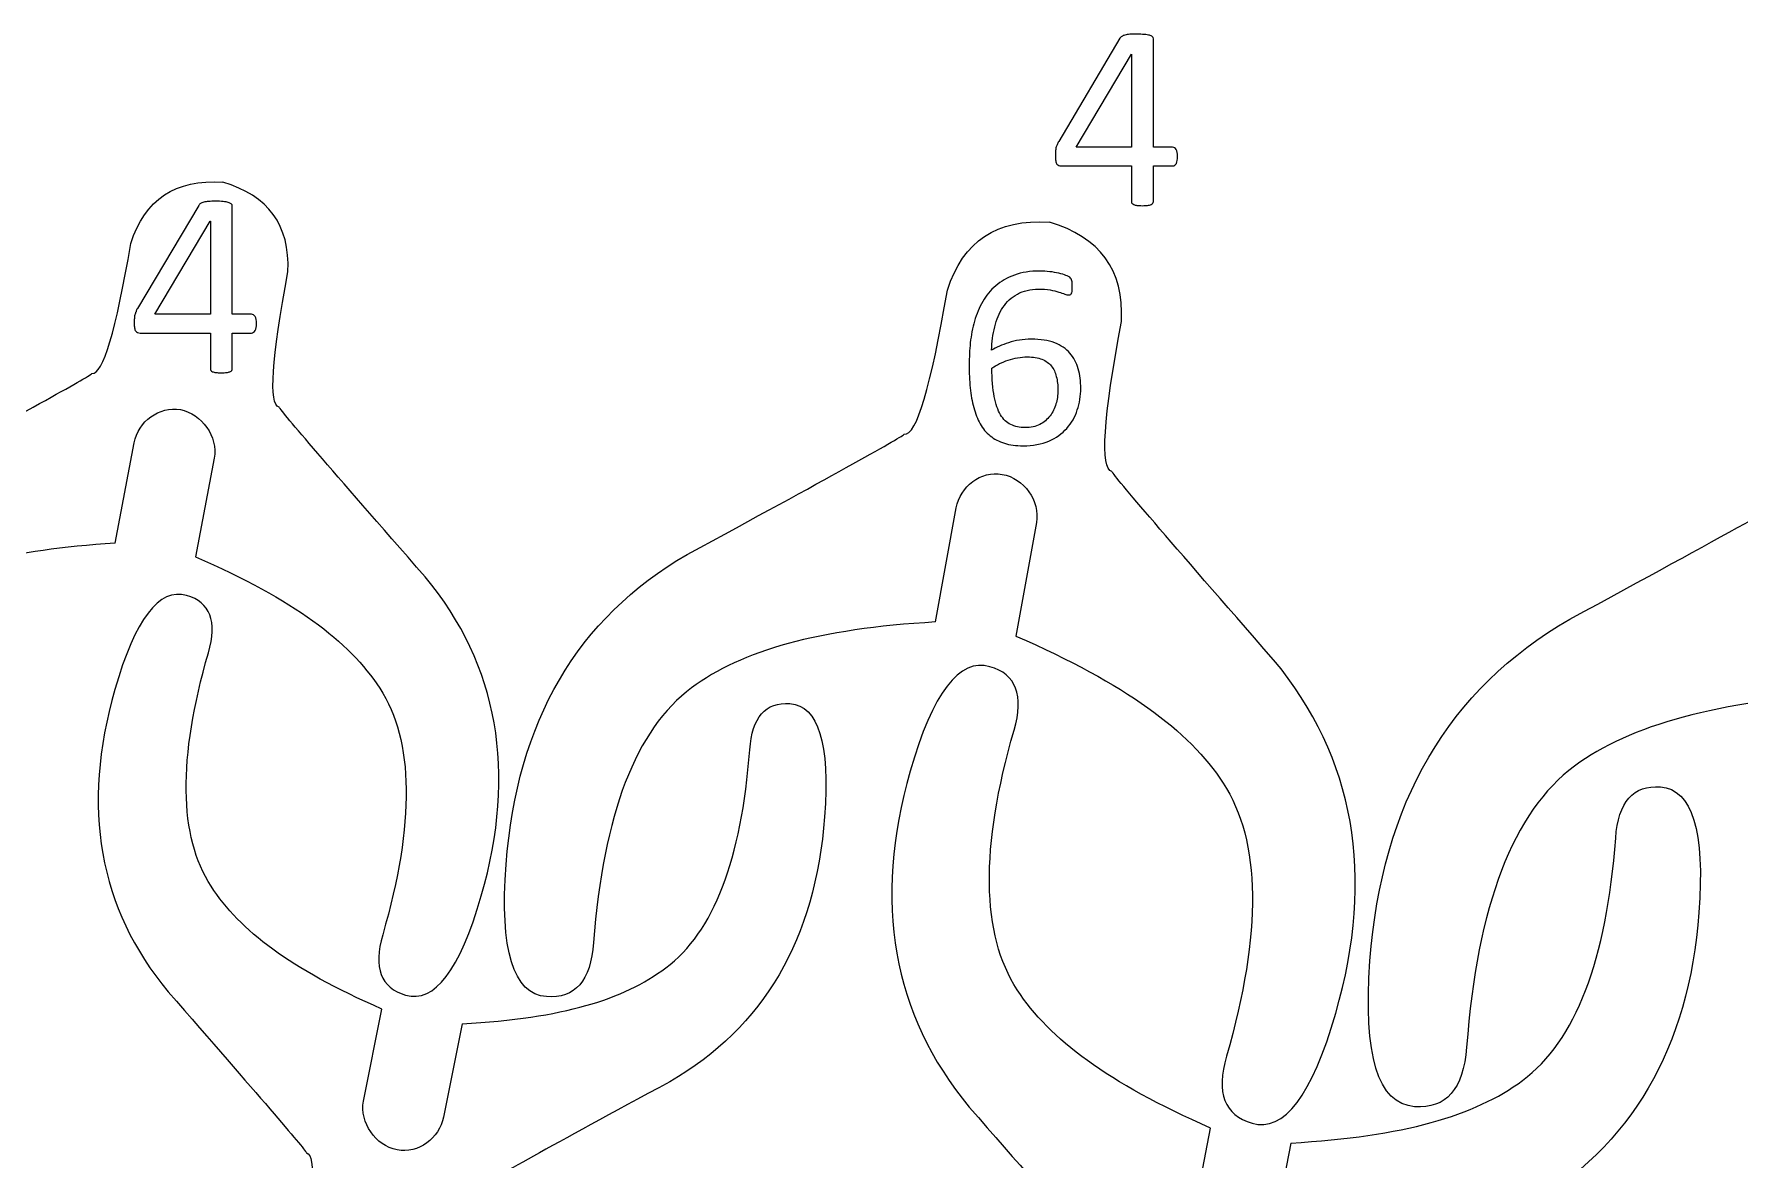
# Model space of a CAD drawing. Header units: inches. Extents: x -2.74 to 3.04, y -4.95 to 0.91.
# Drawn here: x -1.384 to -0.327, y -2.942 to -2.244 of the extents above; entities that cross this region are included whole.
import ezdxf

# ---------------------------------------------------------------- set-up
doc = ezdxf.new("R2010")
doc.units = ezdxf.units.IN
doc.header["$MEASUREMENT"] = 0
doc.layers.add('Layer 1', color=7, linetype='Continuous')

msp = doc.modelspace()

# ---------------------------------------------------------------- linework, layer by layer
at = {"layer": 'Layer 1'}
for points, knots in [([(-0.6753, -2.3201), (-0.6753, -2.3219), (-0.6756, -2.3233), (-0.6761, -2.3244), (-0.6761, -2.3244), (-0.6767, -2.3254), (-0.6774, -2.3259), (-0.6784, -2.3259), (-0.6784, -2.3259), (-0.6784, -2.3259), (-0.6903, -2.3259), (-0.6903, -2.3259), (-0.6903, -2.3259), (-0.6903, -2.3259), (-0.6903, -2.348), (-0.6903, -2.348), (-0.6903, -2.348), (-0.6903, -2.3485), (-0.6904, -2.3489), (-0.6906, -2.3491), (-0.6906, -2.3491), (-0.6908, -2.3494), (-0.6912, -2.3497), (-0.6918, -2.3499), (-0.6918, -2.3499), (-0.6923, -2.3501), (-0.693, -2.3503), (-0.6939, -2.3504), (-0.6939, -2.3504), (-0.6947, -2.3505), (-0.6958, -2.3506), (-0.6972, -2.3506), (-0.6972, -2.3506), (-0.6985, -2.3506), (-0.6996, -2.3505), (-0.7005, -2.3504), (-0.7005, -2.3504), (-0.7013, -2.3503), (-0.702, -2.3501), (-0.7025, -2.3499), (-0.7025, -2.3499), (-0.703, -2.3497), (-0.7034, -2.3494), (-0.7036, -2.3491), (-0.7036, -2.3491), (-0.7038, -2.3489), (-0.7039, -2.3485), (-0.7039, -2.348), (-0.7039, -2.348), (-0.7039, -2.348), (-0.7039, -2.3259), (-0.7039, -2.3259), (-0.7039, -2.3259), (-0.7039, -2.3259), (-0.7473, -2.3259), (-0.7473, -2.3259), (-0.7473, -2.3259), (-0.748, -2.3259), (-0.7485, -2.3258), (-0.749, -2.3257), (-0.749, -2.3257), (-0.7494, -2.3255), (-0.7498, -2.3252), (-0.7501, -2.3248), (-0.7501, -2.3248), (-0.7505, -2.3243), (-0.7507, -2.3237), (-0.7509, -2.3229), (-0.7509, -2.3229), (-0.751, -2.3221), (-0.7511, -2.321), (-0.7511, -2.3197), (-0.7511, -2.3197), (-0.7511, -2.3187), (-0.751, -2.3178), (-0.751, -2.317), (-0.751, -2.317), (-0.7509, -2.3161), (-0.7508, -2.3154), (-0.7507, -2.3147), (-0.7507, -2.3147), (-0.7505, -2.314), (-0.7503, -2.3134), (-0.75, -2.3128), (-0.75, -2.3128), (-0.7498, -2.3121), (-0.7494, -2.3115), (-0.749, -2.3108), (-0.749, -2.3108), (-0.749, -2.3108), (-0.7111, -2.2468), (-0.7111, -2.2468), (-0.7111, -2.2468), (-0.7108, -2.2464), (-0.7105, -2.246), (-0.7099, -2.2457), (-0.7099, -2.2457), (-0.7094, -2.2453), (-0.7088, -2.2451), (-0.708, -2.2449), (-0.708, -2.2449), (-0.7071, -2.2446), (-0.7061, -2.2445), (-0.7049, -2.2444), (-0.7049, -2.2444), (-0.7037, -2.2443), (-0.7023, -2.2443), (-0.7007, -2.2443), (-0.7007, -2.2443), (-0.6989, -2.2443), (-0.6973, -2.2444), (-0.696, -2.2445), (-0.696, -2.2445), (-0.6947, -2.2446), (-0.6936, -2.2448), (-0.6928, -2.245), (-0.6928, -2.245), (-0.692, -2.2452), (-0.6914, -2.2455), (-0.6909, -2.2459), (-0.6909, -2.2459), (-0.6905, -2.2462), (-0.6903, -2.2466), (-0.6903, -2.2471), (-0.6903, -2.2471), (-0.6903, -2.2471), (-0.6903, -2.3144), (-0.6903, -2.3144), (-0.6903, -2.3144), (-0.6903, -2.3144), (-0.6784, -2.3144), (-0.6784, -2.3144), (-0.6784, -2.3144), (-0.6775, -2.3144), (-0.6767, -2.3148), (-0.6762, -2.3158), (-0.6762, -2.3158), (-0.6756, -2.3167), (-0.6753, -2.3182), (-0.6753, -2.3201)], [0, 0, 0, 0, 0.028571, 0.028571, 0.028571, 0.028571, 0.057143, 0.057143, 0.057143, 0.057143, 0.085714, 0.085714, 0.085714, 0.085714, 0.114286, 0.114286, 0.114286, 0.114286, 0.142857, 0.142857, 0.142857, 0.142857, 0.171429, 0.171429, 0.171429, 0.171429, 0.2, 0.2, 0.2, 0.2, 0.228571, 0.228571, 0.228571, 0.228571, 0.257143, 0.257143, 0.257143, 0.257143, 0.285714, 0.285714, 0.285714, 0.285714, 0.314286, 0.314286, 0.314286, 0.314286, 0.342857, 0.342857, 0.342857, 0.342857, 0.371429, 0.371429, 0.371429, 0.371429, 0.4, 0.4, 0.4, 0.4, 0.428571, 0.428571, 0.428571, 0.428571, 0.457143, 0.457143, 0.457143, 0.457143, 0.485714, 0.485714, 0.485714, 0.485714, 0.514286, 0.514286, 0.514286, 0.514286, 0.542857, 0.542857, 0.542857, 0.542857, 0.571429, 0.571429, 0.571429, 0.571429, 0.6, 0.6, 0.6, 0.6, 0.628571, 0.628571, 0.628571, 0.628571, 0.657143, 0.657143, 0.657143, 0.657143, 0.685714, 0.685714, 0.685714, 0.685714, 0.714286, 0.714286, 0.714286, 0.714286, 0.742857, 0.742857, 0.742857, 0.742857, 0.771429, 0.771429, 0.771429, 0.771429, 0.8, 0.8, 0.8, 0.8, 0.828571, 0.828571, 0.828571, 0.828571, 0.857143, 0.857143, 0.857143, 0.857143, 0.885714, 0.885714, 0.885714, 0.885714, 0.914286, 0.914286, 0.914286, 0.914286, 0.942857, 0.942857, 0.942857, 0.942857, 0.971429, 0.971429, 0.971429, 0.971429, 1, 1, 1, 1]), ([(-0.7039, -2.2566), (-0.7039, -2.2566), (-0.704, -2.2566), (-0.704, -2.2566), (-0.704, -2.2566), (-0.704, -2.2566), (-0.7383, -2.3144), (-0.7383, -2.3144), (-0.7383, -2.3144), (-0.7383, -2.3144), (-0.7039, -2.3144), (-0.7039, -2.3144), (-0.7039, -2.3144), (-0.7039, -2.3144), (-0.7039, -2.2566), (-0.7039, -2.2566)], [0, 0, 0, 0, 0.25, 0.25, 0.25, 0.25, 0.5, 0.5, 0.5, 0.5, 0.75, 0.75, 0.75, 0.75, 1, 1, 1, 1]), ([(-1.2462, -2.4237), (-1.2462, -2.4255), (-1.2465, -2.4269), (-1.247, -2.4279), (-1.247, -2.4279), (-1.2476, -2.4289), (-1.2484, -2.4295), (-1.2493, -2.4295), (-1.2493, -2.4295), (-1.2493, -2.4295), (-1.2612, -2.4295), (-1.2612, -2.4295), (-1.2612, -2.4295), (-1.2612, -2.4295), (-1.2612, -2.4516), (-1.2612, -2.4516), (-1.2612, -2.4516), (-1.2612, -2.452), (-1.2613, -2.4524), (-1.2615, -2.4527), (-1.2615, -2.4527), (-1.2617, -2.453), (-1.2621, -2.4532), (-1.2627, -2.4535), (-1.2627, -2.4535), (-1.2632, -2.4537), (-1.2639, -2.4539), (-1.2648, -2.454), (-1.2648, -2.454), (-1.2657, -2.4541), (-1.2668, -2.4541), (-1.2681, -2.4541), (-1.2681, -2.4541), (-1.2694, -2.4541), (-1.2705, -2.4541), (-1.2714, -2.454), (-1.2714, -2.454), (-1.2722, -2.4539), (-1.2729, -2.4537), (-1.2735, -2.4535), (-1.2735, -2.4535), (-1.274, -2.4532), (-1.2743, -2.453), (-1.2745, -2.4527), (-1.2745, -2.4527), (-1.2747, -2.4524), (-1.2748, -2.452), (-1.2748, -2.4516), (-1.2748, -2.4516), (-1.2748, -2.4516), (-1.2748, -2.4295), (-1.2748, -2.4295), (-1.2748, -2.4295), (-1.2748, -2.4295), (-1.3183, -2.4295), (-1.3183, -2.4295), (-1.3183, -2.4295), (-1.3189, -2.4295), (-1.3195, -2.4294), (-1.3199, -2.4292), (-1.3199, -2.4292), (-1.3203, -2.4291), (-1.3207, -2.4287), (-1.3211, -2.4283), (-1.3211, -2.4283), (-1.3214, -2.4279), (-1.3217, -2.4273), (-1.3218, -2.4264), (-1.3218, -2.4264), (-1.3219, -2.4256), (-1.322, -2.4246), (-1.322, -2.4233), (-1.322, -2.4233), (-1.322, -2.4222), (-1.322, -2.4213), (-1.3219, -2.4205), (-1.3219, -2.4205), (-1.3219, -2.4197), (-1.3218, -2.4189), (-1.3216, -2.4183), (-1.3216, -2.4183), (-1.3214, -2.4176), (-1.3212, -2.4169), (-1.3209, -2.4163), (-1.3209, -2.4163), (-1.3207, -2.4157), (-1.3204, -2.415), (-1.32, -2.4143), (-1.32, -2.4143), (-1.32, -2.4143), (-1.282, -2.3504), (-1.282, -2.3504), (-1.282, -2.3504), (-1.2818, -2.3499), (-1.2814, -2.3496), (-1.2809, -2.3492), (-1.2809, -2.3492), (-1.2804, -2.3489), (-1.2797, -2.3486), (-1.2789, -2.3484), (-1.2789, -2.3484), (-1.278, -2.3482), (-1.277, -2.3481), (-1.2759, -2.348), (-1.2759, -2.348), (-1.2747, -2.3479), (-1.2732, -2.3478), (-1.2716, -2.3478), (-1.2716, -2.3478), (-1.2698, -2.3478), (-1.2683, -2.3479), (-1.2669, -2.3481), (-1.2669, -2.3481), (-1.2656, -2.3482), (-1.2645, -2.3484), (-1.2637, -2.3486), (-1.2637, -2.3486), (-1.2629, -2.3488), (-1.2623, -2.3491), (-1.2619, -2.3494), (-1.2619, -2.3494), (-1.2614, -2.3498), (-1.2612, -2.3502), (-1.2612, -2.3507), (-1.2612, -2.3507), (-1.2612, -2.3507), (-1.2612, -2.4179), (-1.2612, -2.4179), (-1.2612, -2.4179), (-1.2612, -2.4179), (-1.2493, -2.4179), (-1.2493, -2.4179), (-1.2493, -2.4179), (-1.2484, -2.4179), (-1.2477, -2.4184), (-1.2471, -2.4193), (-1.2471, -2.4193), (-1.2465, -2.4203), (-1.2462, -2.4217), (-1.2462, -2.4237)], [0, 0, 0, 0, 0.028571, 0.028571, 0.028571, 0.028571, 0.057143, 0.057143, 0.057143, 0.057143, 0.085714, 0.085714, 0.085714, 0.085714, 0.114286, 0.114286, 0.114286, 0.114286, 0.142857, 0.142857, 0.142857, 0.142857, 0.171429, 0.171429, 0.171429, 0.171429, 0.2, 0.2, 0.2, 0.2, 0.228571, 0.228571, 0.228571, 0.228571, 0.257143, 0.257143, 0.257143, 0.257143, 0.285714, 0.285714, 0.285714, 0.285714, 0.314286, 0.314286, 0.314286, 0.314286, 0.342857, 0.342857, 0.342857, 0.342857, 0.371429, 0.371429, 0.371429, 0.371429, 0.4, 0.4, 0.4, 0.4, 0.428571, 0.428571, 0.428571, 0.428571, 0.457143, 0.457143, 0.457143, 0.457143, 0.485714, 0.485714, 0.485714, 0.485714, 0.514286, 0.514286, 0.514286, 0.514286, 0.542857, 0.542857, 0.542857, 0.542857, 0.571429, 0.571429, 0.571429, 0.571429, 0.6, 0.6, 0.6, 0.6, 0.628571, 0.628571, 0.628571, 0.628571, 0.657143, 0.657143, 0.657143, 0.657143, 0.685714, 0.685714, 0.685714, 0.685714, 0.714286, 0.714286, 0.714286, 0.714286, 0.742857, 0.742857, 0.742857, 0.742857, 0.771429, 0.771429, 0.771429, 0.771429, 0.8, 0.8, 0.8, 0.8, 0.828571, 0.828571, 0.828571, 0.828571, 0.857143, 0.857143, 0.857143, 0.857143, 0.885714, 0.885714, 0.885714, 0.885714, 0.914286, 0.914286, 0.914286, 0.914286, 0.942857, 0.942857, 0.942857, 0.942857, 0.971429, 0.971429, 0.971429, 0.971429, 1, 1, 1, 1]), ([(-1.2748, -2.3601), (-1.2748, -2.3601), (-1.275, -2.3601), (-1.275, -2.3601), (-1.275, -2.3601), (-1.275, -2.3601), (-1.3092, -2.4179), (-1.3092, -2.4179), (-1.3092, -2.4179), (-1.3092, -2.4179), (-1.2748, -2.4179), (-1.2748, -2.4179), (-1.2748, -2.4179), (-1.2748, -2.4179), (-1.2748, -2.3601), (-1.2748, -2.3601)], [0, 0, 0, 0, 0.25, 0.25, 0.25, 0.25, 0.5, 0.5, 0.5, 0.5, 0.75, 0.75, 0.75, 0.75, 1, 1, 1, 1]), ([(-0.7353, -2.4638), (-0.7353, -2.4684), (-0.7361, -2.4729), (-0.7375, -2.4772), (-0.7375, -2.4772), (-0.7389, -2.4815), (-0.741, -2.4853), (-0.744, -2.4886), (-0.744, -2.4886), (-0.7469, -2.4919), (-0.7506, -2.4945), (-0.7551, -2.4965), (-0.7551, -2.4965), (-0.7596, -2.4984), (-0.765, -2.4994), (-0.7711, -2.4994), (-0.7711, -2.4994), (-0.7755, -2.4994), (-0.7793, -2.4989), (-0.7827, -2.4978), (-0.7827, -2.4978), (-0.7861, -2.4967), (-0.789, -2.4952), (-0.7915, -2.4932), (-0.7915, -2.4932), (-0.794, -2.4912), (-0.7961, -2.4887), (-0.7977, -2.4857), (-0.7977, -2.4857), (-0.7994, -2.4828), (-0.8007, -2.4795), (-0.8017, -2.4757), (-0.8017, -2.4757), (-0.8027, -2.472), (-0.8034, -2.4679), (-0.8039, -2.4635), (-0.8039, -2.4635), (-0.8043, -2.459), (-0.8045, -2.4542), (-0.8045, -2.4491), (-0.8045, -2.4491), (-0.8045, -2.4446), (-0.8043, -2.4401), (-0.8038, -2.4355), (-0.8038, -2.4355), (-0.8033, -2.4309), (-0.8024, -2.4264), (-0.8012, -2.4221), (-0.8012, -2.4221), (-0.7999, -2.4178), (-0.7982, -2.4138), (-0.7961, -2.41), (-0.7961, -2.41), (-0.794, -2.4063), (-0.7913, -2.403), (-0.788, -2.4002), (-0.788, -2.4002), (-0.7848, -2.3974), (-0.781, -2.3952), (-0.7765, -2.3936), (-0.7765, -2.3936), (-0.772, -2.3919), (-0.7667, -2.3911), (-0.7607, -2.3911), (-0.7607, -2.3911), (-0.7587, -2.3911), (-0.7567, -2.3912), (-0.7546, -2.3915), (-0.7546, -2.3915), (-0.7526, -2.3917), (-0.7507, -2.3921), (-0.749, -2.3925), (-0.749, -2.3925), (-0.7472, -2.3929), (-0.7457, -2.3933), (-0.7445, -2.3938), (-0.7445, -2.3938), (-0.7433, -2.3943), (-0.7426, -2.3947), (-0.7422, -2.395), (-0.7422, -2.395), (-0.7418, -2.3953), (-0.7415, -2.3956), (-0.7413, -2.396), (-0.7413, -2.396), (-0.7411, -2.3963), (-0.741, -2.3967), (-0.7409, -2.3971), (-0.7409, -2.3971), (-0.7408, -2.3975), (-0.7407, -2.398), (-0.7406, -2.3985), (-0.7406, -2.3985), (-0.7406, -2.399), (-0.7406, -2.3996), (-0.7406, -2.4004), (-0.7406, -2.4004), (-0.7406, -2.4014), (-0.7406, -2.4022), (-0.7406, -2.4029), (-0.7406, -2.4029), (-0.7406, -2.4036), (-0.7407, -2.4042), (-0.7409, -2.4046), (-0.7409, -2.4046), (-0.7411, -2.4051), (-0.7414, -2.4054), (-0.7416, -2.4056), (-0.7416, -2.4056), (-0.742, -2.4058), (-0.7423, -2.4059), (-0.7428, -2.4059), (-0.7428, -2.4059), (-0.7434, -2.4059), (-0.7443, -2.4057), (-0.7453, -2.4054), (-0.7453, -2.4054), (-0.7463, -2.405), (-0.7476, -2.4046), (-0.749, -2.4041), (-0.749, -2.4041), (-0.7505, -2.4036), (-0.7523, -2.4032), (-0.7543, -2.4028), (-0.7543, -2.4028), (-0.7565, -2.4024), (-0.7589, -2.4023), (-0.7616, -2.4023), (-0.7616, -2.4023), (-0.7667, -2.4023), (-0.771, -2.4033), (-0.7746, -2.4054), (-0.7746, -2.4054), (-0.7783, -2.4074), (-0.7813, -2.4102), (-0.7836, -2.4137), (-0.7836, -2.4137), (-0.7859, -2.4171), (-0.7876, -2.4212), (-0.7887, -2.4257), (-0.7887, -2.4257), (-0.7898, -2.4303), (-0.7905, -2.4351), (-0.7906, -2.4401), (-0.7906, -2.4401), (-0.7892, -2.4393), (-0.7876, -2.4385), (-0.7858, -2.4377), (-0.7858, -2.4377), (-0.7841, -2.4369), (-0.7821, -2.4361), (-0.7801, -2.4355), (-0.7801, -2.4355), (-0.778, -2.4348), (-0.7758, -2.4343), (-0.7734, -2.4339), (-0.7734, -2.4339), (-0.7711, -2.4335), (-0.7686, -2.4333), (-0.766, -2.4333), (-0.766, -2.4333), (-0.7603, -2.4333), (-0.7555, -2.4341), (-0.7515, -2.4356), (-0.7515, -2.4356), (-0.7476, -2.4371), (-0.7445, -2.4393), (-0.7421, -2.442), (-0.7421, -2.442), (-0.7396, -2.4447), (-0.7379, -2.448), (-0.7369, -2.4517), (-0.7369, -2.4517), (-0.7359, -2.4554), (-0.7353, -2.4594), (-0.7353, -2.4638)], [0, 0, 0, 0, 0.022727, 0.022727, 0.022727, 0.022727, 0.045455, 0.045455, 0.045455, 0.045455, 0.068182, 0.068182, 0.068182, 0.068182, 0.090909, 0.090909, 0.090909, 0.090909, 0.113636, 0.113636, 0.113636, 0.113636, 0.136364, 0.136364, 0.136364, 0.136364, 0.159091, 0.159091, 0.159091, 0.159091, 0.181818, 0.181818, 0.181818, 0.181818, 0.204545, 0.204545, 0.204545, 0.204545, 0.227273, 0.227273, 0.227273, 0.227273, 0.25, 0.25, 0.25, 0.25, 0.272727, 0.272727, 0.272727, 0.272727, 0.295455, 0.295455, 0.295455, 0.295455, 0.318182, 0.318182, 0.318182, 0.318182, 0.340909, 0.340909, 0.340909, 0.340909, 0.363636, 0.363636, 0.363636, 0.363636, 0.386364, 0.386364, 0.386364, 0.386364, 0.409091, 0.409091, 0.409091, 0.409091, 0.431818, 0.431818, 0.431818, 0.431818, 0.454545, 0.454545, 0.454545, 0.454545, 0.477273, 0.477273, 0.477273, 0.477273, 0.5, 0.5, 0.5, 0.5, 0.522727, 0.522727, 0.522727, 0.522727, 0.545455, 0.545455, 0.545455, 0.545455, 0.568182, 0.568182, 0.568182, 0.568182, 0.590909, 0.590909, 0.590909, 0.590909, 0.613636, 0.613636, 0.613636, 0.613636, 0.636364, 0.636364, 0.636364, 0.636364, 0.659091, 0.659091, 0.659091, 0.659091, 0.681818, 0.681818, 0.681818, 0.681818, 0.704545, 0.704545, 0.704545, 0.704545, 0.727273, 0.727273, 0.727273, 0.727273, 0.75, 0.75, 0.75, 0.75, 0.772727, 0.772727, 0.772727, 0.772727, 0.795455, 0.795455, 0.795455, 0.795455, 0.818182, 0.818182, 0.818182, 0.818182, 0.840909, 0.840909, 0.840909, 0.840909, 0.863636, 0.863636, 0.863636, 0.863636, 0.886364, 0.886364, 0.886364, 0.886364, 0.909091, 0.909091, 0.909091, 0.909091, 0.931818, 0.931818, 0.931818, 0.931818, 0.954545, 0.954545, 0.954545, 0.954545, 0.977273, 0.977273, 0.977273, 0.977273, 1, 1, 1, 1]), ([(-0.7495, -2.4651), (-0.7495, -2.4619), (-0.7498, -2.4591), (-0.7505, -2.4565), (-0.7505, -2.4565), (-0.7511, -2.4539), (-0.7521, -2.4517), (-0.7536, -2.4499), (-0.7536, -2.4499), (-0.755, -2.4482), (-0.757, -2.4468), (-0.7594, -2.4458), (-0.7594, -2.4458), (-0.7619, -2.4448), (-0.7649, -2.4443), (-0.7685, -2.4443), (-0.7685, -2.4443), (-0.7705, -2.4443), (-0.7725, -2.4445), (-0.7745, -2.4449), (-0.7745, -2.4449), (-0.7765, -2.4452), (-0.7785, -2.4457), (-0.7803, -2.4463), (-0.7803, -2.4463), (-0.7822, -2.447), (-0.784, -2.4477), (-0.7857, -2.4485), (-0.7857, -2.4485), (-0.7874, -2.4494), (-0.789, -2.4503), (-0.7904, -2.4512), (-0.7904, -2.4512), (-0.7904, -2.4582), (-0.7899, -2.4641), (-0.789, -2.4688), (-0.789, -2.4688), (-0.7881, -2.4736), (-0.7868, -2.4773), (-0.7851, -2.4802), (-0.7851, -2.4802), (-0.7834, -2.483), (-0.7813, -2.4851), (-0.7787, -2.4863), (-0.7787, -2.4863), (-0.7762, -2.4875), (-0.7732, -2.4881), (-0.7698, -2.4881), (-0.7698, -2.4881), (-0.7663, -2.4881), (-0.7633, -2.4875), (-0.7607, -2.4862), (-0.7607, -2.4862), (-0.7582, -2.4849), (-0.7561, -2.4831), (-0.7544, -2.4809), (-0.7544, -2.4809), (-0.7527, -2.4787), (-0.7515, -2.4762), (-0.7507, -2.4735), (-0.7507, -2.4735), (-0.7499, -2.4708), (-0.7495, -2.468), (-0.7495, -2.4651)], [0, 0, 0, 0, 0.0625, 0.0625, 0.0625, 0.0625, 0.125, 0.125, 0.125, 0.125, 0.1875, 0.1875, 0.1875, 0.1875, 0.25, 0.25, 0.25, 0.25, 0.3125, 0.3125, 0.3125, 0.3125, 0.375, 0.375, 0.375, 0.375, 0.4375, 0.4375, 0.4375, 0.4375, 0.5, 0.5, 0.5, 0.5, 0.5625, 0.5625, 0.5625, 0.5625, 0.625, 0.625, 0.625, 0.625, 0.6875, 0.6875, 0.6875, 0.6875, 0.75, 0.75, 0.75, 0.75, 0.8125, 0.8125, 0.8125, 0.8125, 0.875, 0.875, 0.875, 0.875, 0.9375, 0.9375, 0.9375, 0.9375, 1, 1, 1, 1])]:
    msp.add_open_spline(points, degree=3, knots=knots, dxfattribs=at)
at = {"layer": 'Layer 1', "color": 1, "lineweight": 9}
for points in [[(-1.3241, -2.3741), (-1.3154, -2.3466), (-1.2964, -2.3339), (-1.2671, -2.3361)], [(-1.2267, -2.3915), (-1.2254, -2.3627), (-1.2388, -2.3443), (-1.2671, -2.3361)], [(-0.818, -2.403), (-0.8083, -2.3725), (-0.7873, -2.3585), (-0.7548, -2.3609)], [(-0.7101, -2.4223), (-0.7086, -2.3904), (-0.7235, -2.3699), (-0.7548, -2.3609)]]:
    msp.add_open_spline(points, degree=3, dxfattribs=at)
for points, knots in [([(-1.3338, -2.5598), (-1.3998, -2.5637), (-1.4391, -2.5755), (-1.4672, -2.5964), (-1.4672, -2.5964), (-1.4983, -2.6195), (-1.5166, -2.667), (-1.5219, -2.7389), (-1.5219, -2.7389), (-1.5235, -2.7602), (-1.5323, -2.7703), (-1.5483, -2.7691), (-1.5483, -2.7691), (-1.5669, -2.7677), (-1.5745, -2.7431), (-1.5709, -2.6951), (-1.5709, -2.6951), (-1.565, -2.6152), (-1.5312, -2.5575), (-1.4697, -2.5219), (-1.4697, -2.5219), (-1.3915, -2.4795), (-1.351, -2.4571), (-1.3482, -2.4546), (-1.3482, -2.4546), (-1.3414, -2.4553), (-1.3334, -2.4285), (-1.3241, -2.3741)], [0, 0, 0, 0, 0.142857, 0.142857, 0.142857, 0.142857, 0.285714, 0.285714, 0.285714, 0.285714, 0.428571, 0.428571, 0.428571, 0.428571, 0.571429, 0.571429, 0.571429, 0.571429, 0.714286, 0.714286, 0.714286, 0.714286, 0.857143, 0.857143, 0.857143, 0.857143, 1, 1, 1, 1]), ([(-1.284, -2.5682), (-1.2229, -2.5949), (-1.1891, -2.6202), (-1.1698, -2.6497), (-1.1698, -2.6497), (-1.1486, -2.6822), (-1.148, -2.7331), (-1.168, -2.8024), (-1.168, -2.8024), (-1.1739, -2.8229), (-1.1692, -2.8354), (-1.1538, -2.8398), (-1.1538, -2.8398), (-1.1358, -2.845), (-1.1202, -2.8245), (-1.1069, -2.7783), (-1.1069, -2.7783), (-1.0847, -2.7013), (-1.0963, -2.6355), (-1.1416, -2.5807), (-1.1416, -2.5807), (-1.2002, -2.5138), (-1.2303, -2.4787), (-1.2322, -2.4754), (-1.2322, -2.4754), (-1.2387, -2.4738), (-1.2369, -2.4458), (-1.2267, -2.3915)], [0, 0, 0, 0, 0.142857, 0.142857, 0.142857, 0.142857, 0.285714, 0.285714, 0.285714, 0.285714, 0.428571, 0.428571, 0.428571, 0.428571, 0.571429, 0.571429, 0.571429, 0.571429, 0.714286, 0.714286, 0.714286, 0.714286, 0.857143, 0.857143, 0.857143, 0.857143, 1, 1, 1, 1]), ([(-0.8253, -2.6086), (-0.8985, -2.6129), (-0.9454, -2.6263), (-0.9766, -2.6494), (-0.9766, -2.6494), (-1.0111, -2.675), (-1.0313, -2.7277), (-1.0373, -2.8073), (-1.0373, -2.8073), (-1.039, -2.831), (-1.0488, -2.8421), (-1.0665, -2.8408), (-1.0665, -2.8408), (-1.0871, -2.8393), (-1.0955, -2.8119), (-1.0915, -2.7588), (-1.0915, -2.7588), (-1.0849, -2.6702), (-1.0475, -2.6063), (-0.9793, -2.5668), (-0.9793, -2.5668), (-0.8927, -2.5198), (-0.8479, -2.495), (-0.8447, -2.4922), (-0.8447, -2.4922), (-0.8372, -2.4931), (-0.8283, -2.4633), (-0.818, -2.403)], [0, 0, 0, 0, 0.142857, 0.142857, 0.142857, 0.142857, 0.285714, 0.285714, 0.285714, 0.285714, 0.428571, 0.428571, 0.428571, 0.428571, 0.571429, 0.571429, 0.571429, 0.571429, 0.714286, 0.714286, 0.714286, 0.714286, 0.857143, 0.857143, 0.857143, 0.857143, 1, 1, 1, 1]), ([(-0.7755, -2.6173), (-0.7078, -2.6469), (-0.6683, -2.6758), (-0.6471, -2.7084), (-0.6471, -2.7084), (-0.6236, -2.7445), (-0.6229, -2.8009), (-0.645, -2.8777), (-0.645, -2.8777), (-0.6516, -2.9004), (-0.6463, -2.9143), (-0.6292, -2.9192), (-0.6292, -2.9192), (-0.6093, -2.9249), (-0.592, -2.9022), (-0.5773, -2.851), (-0.5773, -2.851), (-0.5527, -2.7657), (-0.5655, -2.6927), (-0.6158, -2.632), (-0.6158, -2.632), (-0.6807, -2.5579), (-0.7141, -2.519), (-0.7161, -2.5153), (-0.7161, -2.5153), (-0.7234, -2.5135), (-0.7214, -2.4825), (-0.7101, -2.4223)], [0, 0, 0, 0, 0.142857, 0.142857, 0.142857, 0.142857, 0.285714, 0.285714, 0.285714, 0.285714, 0.428571, 0.428571, 0.428571, 0.428571, 0.571429, 0.571429, 0.571429, 0.571429, 0.714286, 0.714286, 0.714286, 0.714286, 0.857143, 0.857143, 0.857143, 0.857143, 1, 1, 1, 1]), ([(-0.2599, -2.6528), (-0.3406, -2.6575), (-0.3949, -2.6724), (-0.4293, -2.6979), (-0.4293, -2.6979), (-0.4674, -2.7262), (-0.4897, -2.7842), (-0.4962, -2.8721), (-0.4962, -2.8721), (-0.4982, -2.8982), (-0.5089, -2.9104), (-0.5284, -2.909), (-0.5284, -2.909), (-0.5512, -2.9073), (-0.5604, -2.8772), (-0.5561, -2.8186), (-0.5561, -2.8186), (-0.5488, -2.7209), (-0.5076, -2.6504), (-0.4323, -2.6069), (-0.4323, -2.6069), (-0.3369, -2.5551), (-0.2874, -2.5277), (-0.2839, -2.5247), (-0.2839, -2.5247), (-0.2757, -2.5256), (-0.2659, -2.4927), (-0.2545, -2.4262)], [0, 0, 0, 0, 0.142857, 0.142857, 0.142857, 0.142857, 0.285714, 0.285714, 0.285714, 0.285714, 0.428571, 0.428571, 0.428571, 0.428571, 0.571429, 0.571429, 0.571429, 0.571429, 0.714286, 0.714286, 0.714286, 0.714286, 0.857143, 0.857143, 0.857143, 0.857143, 1, 1, 1, 1]), ([(-1.3338, -2.5598), (-1.3338, -2.5598), (-1.322, -2.4976), (-1.322, -2.4976), (-1.322, -2.4976), (-1.3196, -2.4844), (-1.3066, -2.4746), (-1.2934, -2.477), (-1.2934, -2.477), (-1.2801, -2.4795), (-1.27, -2.4938), (-1.2724, -2.507), (-1.2724, -2.507), (-1.2724, -2.507), (-1.284, -2.5682), (-1.284, -2.5682)], [0, 0, 0, 0, 0.25, 0.25, 0.25, 0.25, 0.5, 0.5, 0.5, 0.5, 0.75, 0.75, 0.75, 0.75, 1, 1, 1, 1]), ([(-0.8253, -2.6086), (-0.8253, -2.6086), (-0.8125, -2.5379), (-0.8125, -2.5379), (-0.8125, -2.5379), (-0.8101, -2.5246), (-0.7973, -2.5147), (-0.784, -2.5171), (-0.784, -2.5171), (-0.7707, -2.5194), (-0.7604, -2.5337), (-0.7628, -2.547), (-0.7628, -2.547), (-0.7628, -2.547), (-0.7755, -2.6173), (-0.7755, -2.6173)], [0, 0, 0, 0, 0.25, 0.25, 0.25, 0.25, 0.5, 0.5, 0.5, 0.5, 0.75, 0.75, 0.75, 0.75, 1, 1, 1, 1]), ([(-1.1685, -2.8485), (-1.2259, -2.8233), (-1.2562, -2.8002), (-1.2743, -2.7724), (-1.2743, -2.7724), (-1.2944, -2.7416), (-1.295, -2.6933), (-1.276, -2.6277), (-1.276, -2.6277), (-1.2704, -2.6082), (-1.2749, -2.5964), (-1.2895, -2.5922), (-1.2895, -2.5922), (-1.3066, -2.5873), (-1.3214, -2.6067), (-1.334, -2.6505), (-1.334, -2.6505), (-1.355, -2.7235), (-1.344, -2.7859), (-1.301, -2.8378), (-1.301, -2.8378), (-1.2456, -2.9012), (-1.2169, -2.9345), (-1.2152, -2.9376), (-1.2152, -2.9376), (-1.209, -2.9392), (-1.2107, -2.9657), (-1.2204, -3.0171)], [0, 0, 0, 0, 0.142857, 0.142857, 0.142857, 0.142857, 0.285714, 0.285714, 0.285714, 0.285714, 0.428571, 0.428571, 0.428571, 0.428571, 0.571429, 0.571429, 0.571429, 0.571429, 0.714286, 0.714286, 0.714286, 0.714286, 0.857143, 0.857143, 0.857143, 0.857143, 1, 1, 1, 1]), ([(-0.6549, -2.9222), (-0.7187, -2.8942), (-0.7546, -2.8674), (-0.7747, -2.8366), (-0.7747, -2.8366), (-0.7971, -2.8023), (-0.7977, -2.7487), (-0.7767, -2.6757), (-0.7767, -2.6757), (-0.7704, -2.6541), (-0.7754, -2.6409), (-0.7917, -2.6363), (-0.7917, -2.6363), (-0.8106, -2.6308), (-0.8271, -2.6524), (-0.8411, -2.7011), (-0.8411, -2.7011), (-0.8644, -2.7821), (-0.8522, -2.8515), (-0.8045, -2.9092), (-0.8045, -2.9092), (-0.7428, -2.9797), (-0.711, -3.0167), (-0.7091, -3.0202), (-0.7091, -3.0202), (-0.7022, -3.0219), (-0.7041, -3.0513), (-0.7148, -3.1085)], [0, 0, 0, 0, 0.142857, 0.142857, 0.142857, 0.142857, 0.285714, 0.285714, 0.285714, 0.285714, 0.428571, 0.428571, 0.428571, 0.428571, 0.571429, 0.571429, 0.571429, 0.571429, 0.714286, 0.714286, 0.714286, 0.714286, 0.857143, 0.857143, 0.857143, 0.857143, 1, 1, 1, 1]), ([(-1.1188, -2.8576), (-1.0557, -2.854), (-1.0192, -2.8428), (-0.9925, -2.8229), (-0.9925, -2.8229), (-0.9629, -2.801), (-0.9456, -2.756), (-0.9405, -2.6878), (-0.9405, -2.6878), (-0.939, -2.6676), (-0.9307, -2.6581), (-0.9156, -2.6592), (-0.9156, -2.6592), (-0.8979, -2.6605), (-0.8908, -2.6839), (-0.8941, -2.7293), (-0.8941, -2.7293), (-0.8998, -2.8051), (-0.9317, -2.8598), (-0.9901, -2.8935), (-0.9901, -2.8935), (-1.0642, -2.9337), (-1.1025, -2.955), (-1.1053, -2.9573), (-1.1053, -2.9573), (-1.1116, -2.9566), (-1.1192, -2.9821), (-1.1281, -3.0337)], [0, 0, 0, 0, 0.142857, 0.142857, 0.142857, 0.142857, 0.285714, 0.285714, 0.285714, 0.285714, 0.428571, 0.428571, 0.428571, 0.428571, 0.571429, 0.571429, 0.571429, 0.571429, 0.714286, 0.714286, 0.714286, 0.714286, 0.857143, 0.857143, 0.857143, 0.857143, 1, 1, 1, 1]), ([(-0.6052, -2.9315), (-0.5351, -2.9275), (-0.4913, -2.9148), (-0.4615, -2.8927), (-0.4615, -2.8927), (-0.4287, -2.8684), (-0.4095, -2.8183), (-0.4038, -2.7425), (-0.4038, -2.7425), (-0.4022, -2.7201), (-0.3929, -2.7095), (-0.3761, -2.7108), (-0.3761, -2.7108), (-0.3564, -2.7122), (-0.3485, -2.7382), (-0.3522, -2.7887), (-0.3522, -2.7887), (-0.3585, -2.8729), (-0.3941, -2.9337), (-0.4589, -2.9712), (-0.4589, -2.9712), (-0.5412, -3.0158), (-0.5839, -3.0395), (-0.5869, -3.0421), (-0.5869, -3.0421), (-0.594, -3.0413), (-0.6024, -3.0696), (-0.6122, -3.1269)], [0, 0, 0, 0, 0.142857, 0.142857, 0.142857, 0.142857, 0.285714, 0.285714, 0.285714, 0.285714, 0.428571, 0.428571, 0.428571, 0.428571, 0.571429, 0.571429, 0.571429, 0.571429, 0.714286, 0.714286, 0.714286, 0.714286, 0.857143, 0.857143, 0.857143, 0.857143, 1, 1, 1, 1]), ([(-1.1188, -2.8576), (-1.1188, -2.8576), (-1.1303, -2.9154), (-1.1303, -2.9154), (-1.1303, -2.9154), (-1.1329, -2.9286), (-1.1459, -2.9383), (-1.1591, -2.9357), (-1.1591, -2.9357), (-1.1724, -2.9332), (-1.1824, -2.9188), (-1.1799, -2.9055), (-1.1799, -2.9055), (-1.1799, -2.9055), (-1.1685, -2.8485), (-1.1685, -2.8485)], [0, 0, 0, 0, 0.25, 0.25, 0.25, 0.25, 0.5, 0.5, 0.5, 0.5, 0.75, 0.75, 0.75, 0.75, 1, 1, 1, 1]), ([(-0.6052, -2.9315), (-0.6052, -2.9315), (-0.618, -2.9976), (-0.618, -2.9976), (-0.618, -2.9976), (-0.6205, -3.0108), (-0.6335, -3.0206), (-0.6468, -3.0181), (-0.6468, -3.0181), (-0.66, -3.0156), (-0.6701, -3.0012), (-0.6676, -2.9879), (-0.6676, -2.9879), (-0.6676, -2.9879), (-0.6549, -2.9222), (-0.6549, -2.9222)], [0, 0, 0, 0, 0.25, 0.25, 0.25, 0.25, 0.5, 0.5, 0.5, 0.5, 0.75, 0.75, 0.75, 0.75, 1, 1, 1, 1])]:
    msp.add_open_spline(points, degree=3, knots=knots, dxfattribs=at)

doc.saveas('drawing.dxf')
